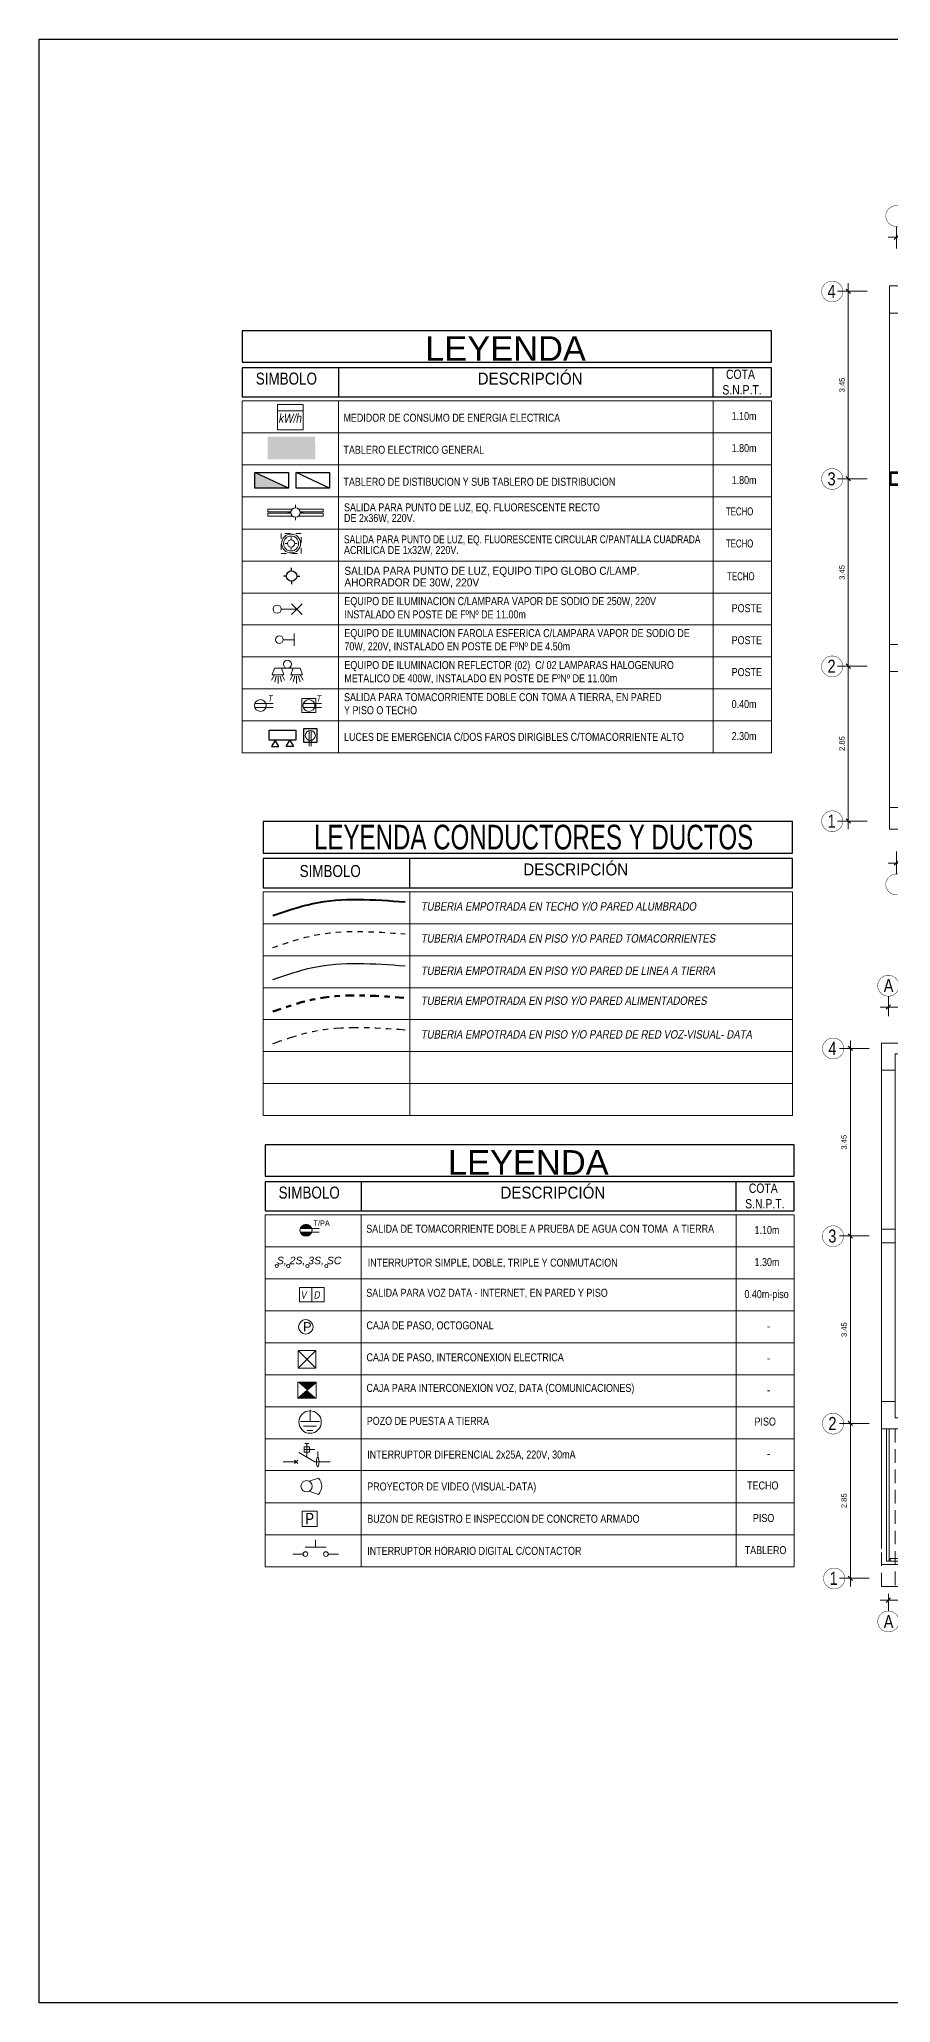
# Model space of a CAD drawing. Header units: millimetres. Extents: x 3354 to 3637, y 1117 to 1358.
# Drawn here: x 3363.18 to 3378.85, y 1246.34 to 1282.48 of the extents above; entities that cross this region are included whole.
import ezdxf

# ---------------------------------------------------------------- set-up
doc = ezdxf.new("R2010")
doc.units = ezdxf.units.MM
for name, pattern in [('ACAD_ISO15W100', [39, 12, -3, 12, -3, 0, -3, 0, -3, 0, -3]), ('DASHDOT2', [12.7, 6.35, -3.175, 0, -3.175]), ('DASHED', [0.75, 0.5, -0.25]), ('DASHED2', [0.375, 0.25, -0.125]), ('TRAZOS1', [0.15, 0.1, -0.05])]:
    doc.linetypes.add(name, pattern=pattern)
for name, color, linetype, lineweight in [('0-Accesorio', 4, 'Continuous', 20), ('ACCESORIO', 4, 'Continuous', 20), ('ACCESORIOS', 4, 'Continuous', 18), ('ALIMENTADORES', 43, 'DASHDOT2', 50), ('buzones', 4, 'Continuous', 18), ('CAB30mm', 60, 'Continuous', 30), ('CASCO', 252, 'Continuous', 9), ('columnas', 1, 'Continuous', 5), ('FIERR2', 41, 'Continuous', 20), ('INST. TOMAC.', 3, 'DASHED', 30), ('LAMPARAS', 2, 'Continuous', 13), ('LAMPARAS AHORRADORAS', 2, 'Continuous', 20), ('RED ALUMBRADO', 6, 'Continuous', 40), ('RED RED TV CABLE', 241, 'ACAD_ISO15W100', 40), ('RED TIERRA', 21, 'T_LINE', 30), ('SANIT', 160, 'Continuous', 60), ('TABLERO', 122, 'Continuous', 25), ('tableros y cables', 14, 'Continuous', 18)]:
    doc.layers.add(name, color=color, linetype=linetype, lineweight=lineweight)
doc.layers.add('LUMINARIAS', color=2, linetype='Continuous')
doc.layers.add('texto', color=7, linetype='Continuous', lineweight=9, true_color=0x000000)
doc.styles.add('2-SIETE', font='ARIALN.TTF', dxfattribs={"height": 0.07})
doc.styles.add('A-1', font='arial.ttf', dxfattribs={"height": 0.075})
doc.styles.add('BYE', font='ARIALN.TTF', dxfattribs={"oblique": 10, "height": 2})
doc.styles.add('NPT', font='arial.ttf', dxfattribs={"height": 0.1})
doc.styles.get("Standard").update_dxf_attribs({"font": 'arial.ttf'})
doc.styles.add('style1', font='arial.ttf')
doc.linetypes.add('T_LINE', pattern='A,12.7,-5.08,["T",Standard,S=2.54,R=0,X=-2.54,Y=-1.27],-6.35', length=24.13)
doc.dimstyles.new('Esc  1  50', dxfattribs={"dimtxt": 0.1, "dimasz": 0.08, "dimexe": 0.2, "dimexo": 0.15, "dimgap": 0.065, "dimtad": 1, "dimzin": 4, "dimdsep": 46, "dimtxsty": 'Standard', "dimblk": 'OBLIQUE', "dimcen": 0.12, "dimdle": 0.15, "dimadec": 0, "dimazin": 0, "dimtfac": 1, "dimtix": 1, "dimtmove": 0, "dimatfit": 3, "dimldrblk": 'OBLIQUE', "dimfxl": 1, "dimarcsym": 0})

# ---------------------------------------------------------------- blocks, each defined once
blk = doc.blocks.new('_Oblique')
at = {"color": 0, "linetype": 'ByBlock', "lineweight": -2}
blk.add_line((-0.5, -0.5), (0.5, 0.5), dxfattribs=at)
blk = doc.blocks.new('*D285')
at = {"layer": 'CASCO', "color": 0, "lineweight": -2, "transparency": 16777216}
for p, q in [((3356.186, 1272.81), (3360.536, 1272.81)), ((3356.336, 1272.603), (3356.336, 1273.01)), ((3360.386, 1272.603), (3360.386, 1273.01))]:
    blk.add_line(p, q, dxfattribs=at)
at = {"layer": 'Defpoints', "color": 0, "transparency": 16777216}
for p in [(3360.386, 1272.81), (3356.336, 1272.453), (3360.386, 1272.453)]:
    blk.add_point(p, dxfattribs=at)
at = {"layer": 'CASCO', "color": 0, "lineweight": -2, "transparency": 16777216, "xscale": 0.08, "yscale": 0.08, "zscale": 0.08, "rotation": 180}
blk.add_blockref('_Oblique', (3356.336, 1272.81), dxfattribs=at)
at = {"layer": 'CASCO', "color": 0, "lineweight": -2, "transparency": 16777216, "xscale": 0.08, "yscale": 0.08, "zscale": 0.08}
blk.add_blockref('_Oblique', (3360.386, 1272.81), dxfattribs=at)
at = {"layer": 'CASCO', "color": 0, "transparency": 16777216, "insert": (3358.361, 1272.926), "char_height": 0.1, "attachment_point": 5}
blk.add_mtext('4.05', dxfattribs=at)
blk = doc.blocks.new('*D291')
at = {"layer": 'CASCO', "color": 0, "lineweight": -2, "transparency": 16777216}
for p, q in [((3355.797, 1271.817), (3355.251, 1271.817)), ((3355.451, 1271.967), (3355.451, 1268.217)), ((3355.797, 1268.367), (3355.251, 1268.367))]:
    blk.add_line(p, q, dxfattribs=at)
at = {"layer": 'Defpoints', "color": 0, "transparency": 16777216}
for p in [(3355.947, 1271.817), (3355.451, 1268.367), (3355.947, 1268.367)]:
    blk.add_point(p, dxfattribs=at)
at = {"layer": 'CASCO', "color": 0, "lineweight": -2, "transparency": 16777216, "xscale": 0.08, "yscale": 0.08, "zscale": 0.08}
for p, rotation in [((3355.451, 1271.817), 90), ((3355.451, 1268.367), 270)]:
    blk.add_blockref('_Oblique', p, dxfattribs=dict(at, rotation=rotation))
at = {"layer": 'CASCO', "color": 0, "transparency": 16777216, "insert": (3355.335, 1270.092), "char_height": 0.1, "attachment_point": 5, "rotation": 90}
blk.add_mtext('3.45', dxfattribs=at)
blk = doc.blocks.new('*D292')
at = {"layer": 'CASCO', "color": 0, "lineweight": -2, "transparency": 16777216}
for p, q in [((3355.451, 1268.517), (3355.451, 1264.767)), ((3355.797, 1268.367), (3355.251, 1268.367)), ((3355.797, 1264.917), (3355.251, 1264.917))]:
    blk.add_line(p, q, dxfattribs=at)
at = {"layer": 'Defpoints', "color": 0, "transparency": 16777216}
for p in [(3355.947, 1268.367), (3355.451, 1264.917), (3355.947, 1264.917)]:
    blk.add_point(p, dxfattribs=at)
at = {"layer": 'CASCO', "color": 0, "lineweight": -2, "transparency": 16777216, "xscale": 0.08, "yscale": 0.08, "zscale": 0.08}
for p, rotation in [((3355.451, 1268.367), 90), ((3355.451, 1264.917), 270)]:
    blk.add_blockref('_Oblique', p, dxfattribs=dict(at, rotation=rotation))
at = {"layer": 'CASCO', "color": 0, "transparency": 16777216, "insert": (3355.335, 1266.642), "char_height": 0.1, "attachment_point": 5, "rotation": 90}
blk.add_mtext('3.45', dxfattribs=at)
blk = doc.blocks.new('*D293')
at = {"layer": 'CASCO', "color": 0, "lineweight": -2, "transparency": 16777216}
for p, q in [((3355.797, 1264.917), (3355.251, 1264.917)), ((3355.451, 1265.067), (3355.451, 1261.917)), ((3355.797, 1262.067), (3355.251, 1262.067))]:
    blk.add_line(p, q, dxfattribs=at)
at = {"layer": 'Defpoints', "color": 0, "transparency": 16777216}
for p in [(3355.947, 1264.917), (3355.451, 1262.067), (3355.947, 1262.067)]:
    blk.add_point(p, dxfattribs=at)
at = {"layer": 'CASCO', "color": 0, "lineweight": -2, "transparency": 16777216, "xscale": 0.08, "yscale": 0.08, "zscale": 0.08}
for p, rotation in [((3355.451, 1264.917), 90), ((3355.451, 1262.067), 270)]:
    blk.add_blockref('_Oblique', p, dxfattribs=dict(at, rotation=rotation))
at = {"layer": 'CASCO', "color": 0, "transparency": 16777216, "insert": (3355.335, 1263.492), "char_height": 0.1, "attachment_point": 5, "rotation": 90}
blk.add_mtext('2.85', dxfattribs=at)
blk = doc.blocks.new('*D297')
at = {"layer": 'CASCO', "color": 0, "lineweight": -2, "transparency": 16777216}
for p, q in [((3356.186, 1261.292), (3360.536, 1261.292)), ((3356.336, 1261.503), (3356.336, 1261.092)), ((3360.386, 1261.503), (3360.386, 1261.092))]:
    blk.add_line(p, q, dxfattribs=at)
at = {"layer": 'Defpoints', "color": 0, "transparency": 16777216}
for p in [(3356.336, 1261.653), (3360.386, 1261.653), (3360.386, 1261.292)]:
    blk.add_point(p, dxfattribs=at)
at = {"layer": 'CASCO', "color": 0, "lineweight": -2, "transparency": 16777216, "xscale": 0.08, "yscale": 0.08, "zscale": 0.08, "rotation": 180}
blk.add_blockref('_Oblique', (3356.336, 1261.292), dxfattribs=at)
at = {"layer": 'CASCO', "color": 0, "lineweight": -2, "transparency": 16777216, "xscale": 0.08, "yscale": 0.08, "zscale": 0.08}
blk.add_blockref('_Oblique', (3360.386, 1261.292), dxfattribs=at)
at = {"layer": 'CASCO', "color": 0, "transparency": 16777216, "insert": (3358.361, 1261.408), "char_height": 0.1, "attachment_point": 5}
blk.add_mtext('4.05', dxfattribs=at)
blk = doc.blocks.new('*D339')
at = {"layer": 'CASCO', "color": 0, "lineweight": -2, "transparency": 16777216}
for p, q in [((3356.336, 1257.698), (3356.336, 1258.066)), ((3360.386, 1257.698), (3360.386, 1258.066)), ((3356.186, 1257.866), (3360.536, 1257.866))]:
    blk.add_line(p, q, dxfattribs=at)
at = {"layer": 'Defpoints', "color": 0, "transparency": 16777216}
for p in [(3360.386, 1257.866), (3356.336, 1257.548), (3360.386, 1257.548)]:
    blk.add_point(p, dxfattribs=at)
at = {"layer": 'CASCO', "color": 0, "lineweight": -2, "transparency": 16777216, "xscale": 0.08, "yscale": 0.08, "zscale": 0.08, "rotation": 180}
blk.add_blockref('_Oblique', (3356.336, 1257.866), dxfattribs=at)
at = {"layer": 'CASCO', "color": 0, "lineweight": -2, "transparency": 16777216, "xscale": 0.08, "yscale": 0.08, "zscale": 0.08}
blk.add_blockref('_Oblique', (3360.386, 1257.866), dxfattribs=at)
at = {"layer": 'CASCO', "color": 0, "transparency": 16777216, "insert": (3358.361, 1257.982), "char_height": 0.1, "attachment_point": 5}
blk.add_mtext('4.05', dxfattribs=at)
blk = doc.blocks.new('*D345')
at = {"layer": 'CASCO', "color": 0, "lineweight": -2, "transparency": 16777216}
for p, q in [((3355.982, 1257.103), (3355.436, 1257.103)), ((3355.636, 1257.253), (3355.636, 1253.503)), ((3355.982, 1253.653), (3355.436, 1253.653))]:
    blk.add_line(p, q, dxfattribs=at)
at = {"layer": 'Defpoints', "color": 0, "transparency": 16777216}
for p in [(3356.132, 1257.103), (3355.636, 1253.653), (3356.132, 1253.653)]:
    blk.add_point(p, dxfattribs=at)
at = {"layer": 'CASCO', "color": 0, "lineweight": -2, "transparency": 16777216, "xscale": 0.08, "yscale": 0.08, "zscale": 0.08}
for p, rotation in [((3355.636, 1257.103), 90), ((3355.636, 1253.653), 270)]:
    blk.add_blockref('_Oblique', p, dxfattribs=dict(at, rotation=rotation))
at = {"layer": 'CASCO', "color": 0, "transparency": 16777216, "insert": (3355.52, 1255.378), "char_height": 0.1, "attachment_point": 5, "rotation": 90}
blk.add_mtext('3.45', dxfattribs=at)
blk = doc.blocks.new('*D346')
at = {"layer": 'CASCO', "color": 0, "lineweight": -2, "transparency": 16777216}
for p, q in [((3355.982, 1253.653), (3355.436, 1253.653)), ((3355.636, 1253.803), (3355.636, 1250.053)), ((3355.982, 1250.203), (3355.436, 1250.203))]:
    blk.add_line(p, q, dxfattribs=at)
at = {"layer": 'Defpoints', "color": 0, "transparency": 16777216}
for p in [(3356.132, 1253.653), (3355.636, 1250.203), (3356.132, 1250.203)]:
    blk.add_point(p, dxfattribs=at)
at = {"layer": 'CASCO', "color": 0, "lineweight": -2, "transparency": 16777216, "xscale": 0.08, "yscale": 0.08, "zscale": 0.08}
for p, rotation in [((3355.636, 1253.653), 90), ((3355.636, 1250.203), 270)]:
    blk.add_blockref('_Oblique', p, dxfattribs=dict(at, rotation=rotation))
at = {"layer": 'CASCO', "color": 0, "transparency": 16777216, "insert": (3355.52, 1251.928), "char_height": 0.1, "attachment_point": 5, "rotation": 90}
blk.add_mtext('3.45', dxfattribs=at)
blk = doc.blocks.new('*D347')
at = {"layer": 'CASCO', "color": 0, "lineweight": -2, "transparency": 16777216}
for p, q in [((3355.982, 1250.203), (3355.436, 1250.203)), ((3355.636, 1250.353), (3355.636, 1247.203)), ((3355.982, 1247.353), (3355.436, 1247.353))]:
    blk.add_line(p, q, dxfattribs=at)
at = {"layer": 'Defpoints', "color": 0, "transparency": 16777216}
for p in [(3356.132, 1250.203), (3355.636, 1247.353), (3356.132, 1247.353)]:
    blk.add_point(p, dxfattribs=at)
at = {"layer": 'CASCO', "color": 0, "lineweight": -2, "transparency": 16777216, "xscale": 0.08, "yscale": 0.08, "zscale": 0.08}
for p, rotation in [((3355.636, 1250.203), 90), ((3355.636, 1247.353), 270)]:
    blk.add_blockref('_Oblique', p, dxfattribs=dict(at, rotation=rotation))
at = {"layer": 'CASCO', "color": 0, "transparency": 16777216, "insert": (3355.52, 1248.778), "char_height": 0.1, "attachment_point": 5, "rotation": 90}
blk.add_mtext('2.85', dxfattribs=at)
blk = doc.blocks.new('*D351')
at = {"layer": 'CASCO', "color": 0, "lineweight": -2, "transparency": 16777216}
for p, q in [((3356.186, 1246.949), (3360.536, 1246.949)), ((3356.336, 1247.068), (3356.336, 1246.749)), ((3360.386, 1247.068), (3360.386, 1246.749))]:
    blk.add_line(p, q, dxfattribs=at)
at = {"layer": 'Defpoints', "color": 0, "transparency": 16777216}
for p in [(3356.336, 1247.218), (3360.386, 1247.218), (3360.386, 1246.949)]:
    blk.add_point(p, dxfattribs=at)
at = {"layer": 'CASCO', "color": 0, "lineweight": -2, "transparency": 16777216, "xscale": 0.08, "yscale": 0.08, "zscale": 0.08, "rotation": 180}
blk.add_blockref('_Oblique', (3356.336, 1246.949), dxfattribs=at)
at = {"layer": 'CASCO', "color": 0, "lineweight": -2, "transparency": 16777216, "xscale": 0.08, "yscale": 0.08, "zscale": 0.08}
blk.add_blockref('_Oblique', (3360.386, 1246.949), dxfattribs=at)
at = {"layer": 'CASCO', "color": 0, "transparency": 16777216, "insert": (3358.361, 1247.065), "char_height": 0.1, "attachment_point": 5}
blk.add_mtext('4.05', dxfattribs=at)
blk = doc.blocks.new('TOMA A PRUEBA DE AGUA')
at = {"layer": 'ACCESORIOS'}
h = blk.add_hatch(color=256, dxfattribs=at)
h.paths.add_polyline_path([(2284.459, 573.798), (2284.733, 573.798, 0.724865)])
h.paths.add_polyline_path([(2284.733, 573.708), (2284.459, 573.708, 0.724865)])
at = {"layer": 'ACCESORIOS', "linetype": 'Continuous', "lineweight": 20, "ltscale": 0.1}
for p, q in [((2284.459, 573.798), (2284.908, 573.798)), ((2284.459, 573.708), (2284.908, 573.708))]:
    blk.add_line(p, q, dxfattribs=at)
blk.add_circle((2284.596, 573.753), 0.144, dxfattribs=at)
at = {"layer": 'ACCESORIOS', "style": 'A-1', "width": 0.8}
blk.add_text('T/PA', height=0.1316, dxfattribs=at).set_placement((2284.774, 573.856))
blk = doc.blocks.new('CAJA DE PASO CUADRADO')
at = {"layer": 'ACCESORIOS', "linetype": 'Continuous', "lineweight": 20, "ltscale": 0.1}
for p, q in [((3457.161, 1211.357), (3457.482, 1211.036)), ((3457.482, 1211.357), (3457.161, 1211.036))]:
    blk.add_line(p, q, dxfattribs=at)
blk.add_lwpolyline([(3457.482, 1211.357), (3457.161, 1211.357), (3457.161, 1211.036), (3457.482, 1211.036)], close=True, dxfattribs=at)
blk = doc.blocks.new('TABLERO ELECTRICO')
at = {"layer": 'TABLERO'}
blk.add_hatch(color=256, dxfattribs=at).paths.add_polyline_path([(138.888, 62.418), (138.888, 61.688), (139.228, 62.418)])
blk.add_line((138.888, 61.688), (139.228, 62.418), dxfattribs=at)
blk.add_lwpolyline([(139.228, 62.418), (139.228, 61.688), (138.888, 61.688), (138.888, 62.418)], close=True, dxfattribs=at)
blk = doc.blocks.new('tomacorriente')
at = {"layer": 'ACCESORIOS'}
for p, q in [((192.164, 54.007), (192.389, 54.007)), ((192.164, 53.958), (192.389, 53.958))]:
    blk.add_line(p, q, dxfattribs=at)
blk.add_circle((192.232, 53.983), 0.0729, dxfattribs=at)
at = {"layer": 'ACCESORIOS', "style": 'BYE', "oblique": 10}
blk.add_text('T', height=0.0794, dxfattribs=at).set_placement((192.322, 54.03))
blk = doc.blocks.new('MEDIDOR ELECTRICO')
at = {"layer": 'ACCESORIO', "linetype": 'Continuous', "lineweight": 20, "ltscale": 0.1}
blk.add_line((3557.225, 1214.428), (3557.835, 1214.428), dxfattribs=at)
blk.add_lwpolyline([(3557.225, 1214.58), (3557.835, 1214.58), (3557.835, 1213.977), (3557.225, 1213.977)], close=True, dxfattribs=at)
at = {"layer": 'ACCESORIO', "linetype": 'Continuous', "lineweight": 20, "ltscale": 0.1, "style": 'BYE', "oblique": 10}
blk.add_text('kW/h', height=0.2098, dxfattribs=at).set_placement((3557.244, 1214.148))
blk = doc.blocks.new('fl')
at = {"layer": 'LAMPARAS AHORRADORAS'}
for p, q in [((3552.821, 1728.15), (3552.754, 1728.15)), ((3552.922, 1728.251), (3552.922, 1728.318)), ((3552.922, 1728.049), (3552.922, 1727.982)), ((3553.023, 1728.15), (3553.09, 1728.15))]:
    blk.add_line(p, q, dxfattribs=at)
for points in [[(3552.906, 1728.249), (3552.906, 1728.75), (3552.846, 1728.75), (3552.846, 1728.216)], [(3552.938, 1728.249), (3552.938, 1728.75), (3552.998, 1728.75), (3552.998, 1728.216)], [(3552.846, 1728.084), (3552.846, 1727.55), (3552.906, 1727.55), (3552.906, 1728.05)], [(3552.998, 1728.084), (3552.998, 1727.55), (3552.938, 1727.55), (3552.938, 1728.05)]]:
    blk.add_lwpolyline(points, dxfattribs=at)
blk.add_circle((3552.922, 1728.15), 0.101, dxfattribs=at)
blk = doc.blocks.new('FLUORESCENTE CIRCULAR')
at = {"layer": 'LAMPARAS'}
for p, q in [((-792.598, 1801.472), (-792.598, 1801.521)), ((-792.671, 1801.4), (-792.719, 1801.4)), ((-792.598, 1801.328), (-792.598, 1801.28)), ((-792.526, 1801.4), (-792.478, 1801.4))]:
    blk.add_line(p, q, dxfattribs=at)
at = {"layer": 'LAMPARAS', "linetype": 'TRAZOS1', "ltscale": 0.75}
blk.add_lwpolyline([(-792.798, 1801.6), (-792.798, 1801.2), (-792.398, 1801.2), (-792.398, 1801.6)], close=True, dxfattribs=at)
at = {"layer": 'LAMPARAS'}
for radius in [0.189, 0.149, 0.0723]:
    blk.add_circle((-792.598, 1801.4), radius, dxfattribs=at)
blk = doc.blocks.new('reflect')
at = {"layer": 'LAMPARAS'}
for p, q in [((-0.501, 0.869, 0.008), (-0.751, 0.931, 0.014)), ((-0.477, 0.955, 0.007), (-0.677, 1.059, 0.012)), ((-0.451, 1.032, 0.007), (-0.174, 0.936)), ((-0.449, 0.543, 0.007), (-0.451, 1.032, 0.007)), ((-0.174, 0.399), (-0.174, 0.936)), ((-0.173, 0.64), (-0.174, 0.936)), ((-0.507, 0.787, 0.008), (-0.813, 0.786, 0.016)), ((-0.507, 0.011, 0.008), (-0.813, 0.012, 0.016)), ((-0.501, 0.706, 0.008), (-0.75, 0.642, 0.014)), ((-0.501, 0.093, 0.008), (-0.75, 0.156, 0.014)), ((-0.476, 0.619, 0.007), (-0.676, 0.514, 0.012)), ((-0.476, 0.179, 0.007), (-0.676, 0.284, 0.012)), ((-0.449, 0.255, 0.007), (-0.451, -0.233, 0.007)), ((-0.449, 0.543, 0.007), (-0.173, 0.64)), ((-0.449, 0.255, 0.007), (-0.173, 0.158)), ((-0.174, 0.399), (-0.174, -0.138)), ((-0.173, 0.158), (-0.174, -0.138)), ((-0.501, -0.07, 0.008), (-0.751, -0.132, 0.014)), ((-0.477, -0.157, 0.007), (-0.677, -0.261, 0.012)), ((-0.451, -0.233, 0.007), (-0.174, -0.138))]:
    blk.add_line(p, q, dxfattribs=at)
blk.add_circle((-0.005, 0.399), 0.169, dxfattribs=at)
blk = doc.blocks.new('T')
at = {"color": 4, "linetype": 'Continuous', "lineweight": 20, "ltscale": 0.1}
for p, q in [((-49.222, 238.573), (-49.433, 238.573)), ((-49.222, 238.544), (-49.433, 238.544))]:
    blk.add_line(p, q, dxfattribs=at)
blk.add_circle((-49.289, 238.556), 0.0671, dxfattribs=at)
blk = doc.blocks.new('1PIDS')
at = {"layer": 'CASCO', "lineweight": 0}
blk.add_line((3356.211, 1262.117), (3356.211, 1264.817), dxfattribs=at)
at = {"layer": 'CASCO', "ltscale": 2, "const_width": 0.0076}
for points in [[(3356.533, 1273.207, 0.951688), (3356.139, 1273.207, 1)], [(3355.351, 1271.817, 0.951688), (3354.958, 1271.817, 1)], [(3355.351, 1268.367, 0.951688), (3354.958, 1268.367, 1)], [(3355.35, 1264.917, 0.951688), (3354.956, 1264.917, 1)], [(3355.351, 1262.067, 0.951688), (3354.958, 1262.067, 1)], [(3356.533, 1260.895, -0.951688), (3356.139, 1260.895, -1)]]:
    blk.add_lwpolyline(points, format="xyb", close=True, dxfattribs=at)
at = {"layer": 'CASCO'}
for points in [[(3357.011, 1271.917), (3356.211, 1271.917), (3356.211, 1271.417), (3356.461, 1271.417), (3356.461, 1271.717), (3357.011, 1271.717), (3357.011, 1271.917)], [(3357.011, 1264.817), (3356.211, 1264.817), (3356.211, 1265.317), (3356.461, 1265.317), (3356.461, 1265.017), (3357.011, 1265.017), (3357.011, 1264.817)]]:
    blk.add_lwpolyline(points, dxfattribs=at)
for points in [[(3356.211, 1271.417), (3356.461, 1271.417), (3356.461, 1268.492), (3356.211, 1268.492)], [(3356.461, 1268.492), (3356.461, 1268.242), (3356.211, 1268.242), (3356.211, 1268.492)], [(3356.461, 1268.242), (3356.211, 1268.242), (3356.211, 1265.317), (3356.461, 1265.317)]]:
    blk.add_lwpolyline(points, close=True, dxfattribs=at)
at = {"layer": 'CASCO', "const_width": 0.04}
blk.add_lwpolyline([(3356.441, 1268.472), (3356.441, 1268.262), (3356.231, 1268.262), (3356.231, 1268.472)], close=True, dxfattribs=at)
at = {"layer": 'CASCO', "linetype": 'DASHED2', "ltscale": 2}
blk.add_lwpolyline([(3356.211, 1264.817), (3356.461, 1264.817), (3356.461, 1262.314), (3356.211, 1262.314)], close=True, dxfattribs=at)
at = {"layer": 'CASCO', "lineweight": 5}
blk.add_lwpolyline([(3356.211, 1264.667), (3356.211, 1262.314), (3380.761, 1262.314), (3380.761, 1264.667)], dxfattribs=at)
at = {"layer": 'CASCO', "lineweight": 0, "ltscale": 0.5}
for points in [[(3380.761, 1262.314), (3380.761, 1262.314), (3356.211, 1262.314), (3356.211, 1262.314)], [(3356.211, 1262.314), (3356.211, 1261.917), (3380.761, 1261.917), (3380.761, 1262.314)]]:
    blk.add_lwpolyline(points, dxfattribs=at)
at = {"layer": 'CASCO', "style": 'style1', "width": 0.8}
for s, p in [('4', (3355.068, 1271.695)), ('3', (3355.068, 1268.245)), ('2', (3355.067, 1264.795)), ('1', (3355.068, 1261.945))]:
    blk.add_text(s, height=0.24, dxfattribs=at).set_placement(p)
at = {"layer": 'CASCO'}
for base, p1, p2, picture, middle in [((3360.386, 1272.81), (3356.336, 1272.453), (3360.386, 1272.453), '*D285', (3358.361, 1272.926)), ((3360.386, 1261.292), (3356.336, 1261.653), (3360.386, 1261.653), '*D297', (3358.361, 1261.408))]:
    dim = blk.add_linear_dim(base=base, p1=p1, p2=p2, dimstyle='Esc  1  50', dxfattribs=at)
    dim.commit()
    dim.dimension.update_dxf_attribs({"geometry": picture, "text_midpoint": middle})
for base, p1, p2, picture, middle in [((3355.451, 1268.367), (3355.947, 1271.817), (3355.947, 1268.367), '*D291', (3355.335, 1270.092)), ((3355.451, 1264.917), (3355.947, 1268.367), (3355.947, 1264.917), '*D292', (3355.335, 1266.642)), ((3355.451, 1262.067), (3355.947, 1264.917), (3355.947, 1262.067), '*D293', (3355.335, 1263.492))]:
    dim = blk.add_linear_dim(base=base, p1=p1, p2=p2, angle=90, dimstyle='Esc  1  50', dxfattribs=at)
    dim.commit()
    dim.dimension.update_dxf_attribs({"geometry": picture, "text_midpoint": middle})
blk = doc.blocks.new('2 PISO')
at = {"layer": 'CASCO', "lineweight": 0}
blk.add_line((3356.211, 1247.9), (3356.211, 1250.103), dxfattribs=at)
at = {"layer": 'CASCO', "ltscale": 2, "const_width": 0.0076}
for points in [[(3356.533, 1258.263, 0.951688), (3356.139, 1258.263, 1)], [(3355.516, 1257.108, 0.951688), (3355.122, 1257.108, 1)], [(3355.513, 1253.653, 0.951688), (3355.12, 1253.653, 1)], [(3355.515, 1250.203, 0.951688), (3355.121, 1250.203, 1)], [(3355.536, 1247.353, 0.951688), (3355.142, 1247.353, 1)], [(3356.533, 1246.552, -0.951688), (3356.139, 1246.552, -1)]]:
    blk.add_lwpolyline(points, format="xyb", close=True, dxfattribs=at)
at = {"layer": 'CASCO'}
for points in [[(3357.011, 1257.203), (3356.211, 1257.203), (3356.211, 1256.703), (3356.461, 1256.703), (3356.461, 1257.003), (3357.011, 1257.003), (3357.011, 1257.203)], [(3357.011, 1250.103), (3356.211, 1250.103), (3356.211, 1250.603), (3356.461, 1250.603), (3356.461, 1250.303), (3357.011, 1250.303), (3357.011, 1250.103)]]:
    blk.add_lwpolyline(points, dxfattribs=at)
for points in [[(3356.211, 1256.703), (3356.461, 1256.703), (3356.461, 1253.778), (3356.211, 1253.778)], [(3356.461, 1253.778), (3356.461, 1253.528), (3356.211, 1253.528), (3356.211, 1253.778)], [(3356.461, 1253.528), (3356.211, 1253.528), (3356.211, 1250.603), (3356.461, 1250.603)]]:
    blk.add_lwpolyline(points, close=True, dxfattribs=at)
at = {"layer": 'CASCO', "linetype": 'DASHED2', "lineweight": 5}
blk.add_lwpolyline([(3356.211, 1250.103), (3356.461, 1250.103), (3356.461, 1247.203), (3356.211, 1247.203)], close=True, dxfattribs=at)
at = {"layer": 'CASCO', "lineweight": 0}
for points in [[(3356.299, 1250.103), (3356.349, 1250.103), (3356.349, 1247.669), (3356.299, 1247.669)], [(3380.586, 1247.719), (3380.586, 1247.669), (3356.372, 1247.669), (3356.372, 1247.719)]]:
    blk.add_lwpolyline(points, close=True, dxfattribs=at)
blk.add_lwpolyline([(3380.761, 1247.603), (3380.761, 1247.603), (3356.211, 1247.603), (3356.211, 1247.603)], dxfattribs=at)
at = {"layer": 'CASCO', "lineweight": 0, "ltscale": 0.5}
blk.add_lwpolyline([(3356.211, 1247.203), (3356.211, 1247.203), (3380.761, 1247.203), (3380.761, 1247.203)], dxfattribs=at)
at = {"layer": 'CASCO', "style": 'style1', "width": 0.8}
for s, p in [('A', (3356.25, 1258.14)), ('4', (3355.233, 1256.986)), ('3', (3355.23, 1253.531)), ('2', (3355.232, 1250.081)), ('1', (3355.253, 1247.231)), ('A', (3356.25, 1246.434))]:
    blk.add_text(s, height=0.24, dxfattribs=at).set_placement(p)
at = {"layer": 'CASCO'}
for base, p1, p2, picture, middle in [((3360.386, 1257.866), (3356.336, 1257.548), (3360.386, 1257.548), '*D339', (3358.361, 1257.982)), ((3360.386, 1246.949), (3356.336, 1247.218), (3360.386, 1247.218), '*D351', (3358.361, 1247.065))]:
    dim = blk.add_linear_dim(base=base, p1=p1, p2=p2, dimstyle='Esc  1  50', dxfattribs=at)
    dim.commit()
    dim.dimension.update_dxf_attribs({"geometry": picture, "text_midpoint": middle})
for base, p1, p2, picture, middle in [((3355.636, 1253.653), (3356.132, 1257.103), (3356.132, 1253.653), '*D345', (3355.52, 1255.378)), ((3355.636, 1250.203), (3356.132, 1253.653), (3356.132, 1250.203), '*D346', (3355.52, 1251.928)), ((3355.636, 1247.353), (3356.132, 1250.203), (3356.132, 1247.353), '*D347', (3355.52, 1248.778))]:
    dim = blk.add_linear_dim(base=base, p1=p1, p2=p2, angle=90, dimstyle='Esc  1  50', dxfattribs=at)
    dim.commit()
    dim.dimension.update_dxf_attribs({"geometry": picture, "text_midpoint": middle})

msp = doc.modelspace()

# ---------------------------------------------------------------- hatches: boundary and pattern name
at = {"layer": 'ACCESORIOS'}
h = msp.add_hatch(color=256, dxfattribs=at)
h.dxf.hatch_style = 1
h.paths.add_polyline_path([(3367.94, 1257.759), (3368.109, 1257.612), (3368.278, 1257.757), (3368.278, 1257.759)])
h.paths.add_polyline_path([(3367.94, 1257.467), (3368.275, 1257.467), (3368.109, 1257.612)])
at = {"layer": 'TABLERO', "linetype": 'Continuous'}
h = msp.add_hatch(color=256, dxfattribs=at)
h.dxf.hatch_style = 1
h.paths.add_polyline_path([(3368.258, 1274.745), (3368.257, 1275.161), (3367.821, 1275.16), (3367.384, 1275.16), (3367.385, 1274.745)])

# ---------------------------------------------------------------- linework, layer by layer
at = {"color": 4, "linetype": 'Continuous', "lineweight": 20, "ltscale": 0.1}
for p, q in [((3367.989, 1257.035), (3368.338, 1257.035)), ((3367.989, 1257.035), (3368.338, 1257.035)), ((3368.044, 1256.952), (3368.284, 1256.952)), ((3368.164, 1257.252), (3368.164, 1257.035)), ((3368.112, 1256.869), (3368.216, 1256.869))]:
    msp.add_line(p, q, dxfattribs=at)
at = {"ltscale": 2}
msp.add_lwpolyline([(3363.18, 1282.477), (3409.498, 1282.477), (3409.498, 1246.339), (3363.18, 1246.339)], close=True, dxfattribs=at)
at = {"color": 2, "lineweight": 25}
for points in [[(3367.901, 1269.575), (3367.409, 1269.575), (3367.409, 1269.763), (3367.901, 1269.763)], [(3367.521, 1269.575), (3367.454, 1269.458), (3367.589, 1269.458)], [(3367.789, 1269.575), (3367.856, 1269.458), (3367.721, 1269.458)]]:
    msp.add_lwpolyline(points, close=True, dxfattribs=at)
msp.add_lwpolyline([(3368.292, 1269.788), (3368.043, 1269.788), (3368.043, 1269.539), (3368.292, 1269.539)], close=True)
at = {"color": 4, "linetype": 'Continuous', "lineweight": 20, "ltscale": 0.1}
msp.add_circle((3368.163, 1257.027), 0.207, dxfattribs=at)
at = {"layer": '0-Accesorio', "linetype": 'Continuous'}
for p, q in [((3368.266, 1254.725), (3368.266, 1254.857)), ((3368.073, 1254.725), (3368.459, 1254.725))]:
    msp.add_line(p, q, dxfattribs=at)
for centre in [(3368.078, 1254.597), (3368.454, 1254.597)]:
    msp.add_circle(centre, 0.0436, dxfattribs=at)
at = {"layer": 'ACCESORIOS', "color": 4, "linetype": 'Continuous', "lineweight": 20, "ltscale": 0.1}
msp.add_line((3368.196, 1259.238), (3368.196, 1259.505), dxfattribs=at)
msp.add_line((3368.196, 1259.238), (3368.196, 1259.505), dxfattribs=at)
at = {"layer": 'ACCESORIOS', "linetype": 'Continuous', "lineweight": 20, "ltscale": 0.1}
msp.add_line((3368.278, 1257.757), (3367.94, 1257.467), dxfattribs=at)
at = {"layer": 'ACCESORIOS'}
for p, q in [((3368.069, 1256.63), (3368.138, 1256.63)), ((3368.104, 1256.379), (3368.104, 1256.63)), ((3368.104, 1256.571), (3368.104, 1256.471)), ((3367.91, 1256.293), (3367.668, 1256.293)), ((3367.88, 1256.263), (3367.94, 1256.323)), ((3367.94, 1256.263), (3367.88, 1256.323)), ((3368.252, 1256.293), (3367.956, 1256.464)), ((3368.054, 1256.521), (3368.154, 1256.521)), ((3368.252, 1256.293), (3368.535, 1256.293))]:
    msp.add_line(p, q, dxfattribs=at)
at = {"layer": 'ACCESORIOS', "linetype": 'DASHED2', "ltscale": 0.005}
for p in [(3368.154, 1256.521), (3368.304, 1256.383)]:
    msp.add_line(p, (3368.304, 1256.521), dxfattribs=at)
at = {"layer": 'ACCESORIOS', "color": 1, "linetype": 'Continuous', "lineweight": 20, "ltscale": 0.1}
for p, q in [((3368.145, 1255.937), (3368.318, 1255.996)), ((3368.145, 1255.752), (3368.318, 1255.694))]:
    msp.add_line(p, q, dxfattribs=at)
at = {"layer": 'ACCESORIOS'}
for points in [[(3368.272, 1270.343), (3368.014, 1270.343), (3368.014, 1270.086), (3368.272, 1270.086)], [(3368.154, 1256.571), (3368.054, 1256.571), (3368.054, 1256.471), (3368.154, 1256.471)]]:
    msp.add_lwpolyline(points, close=True, dxfattribs=at)
at = {"layer": 'ACCESORIOS', "color": 4, "linetype": 'Continuous', "lineweight": 20, "ltscale": 0.1}
msp.add_lwpolyline([(3367.967, 1259.505), (3368.426, 1259.505), (3368.426, 1259.238), (3367.967, 1259.238)], close=True, dxfattribs=at)
at = {"layer": 'ACCESORIOS', "linetype": 'Continuous', "lineweight": 20, "ltscale": 0.1}
msp.add_lwpolyline([(3368.278, 1257.467), (3367.94, 1257.467), (3367.94, 1257.759), (3368.278, 1257.759)], close=True, dxfattribs=at)
at = {"layer": 'ACCESORIOS'}
for centre, radius in [((3367.552, 1259.899), 0.0292), ((3367.762, 1259.899), 0.0292), ((3368.115, 1259.899), 0.0292), ((3368.462, 1259.899), 0.0292), ((3368.085, 1258.778), 0.133)]:
    msp.add_circle(centre, radius, dxfattribs=at)
at = {"layer": 'ACCESORIOS', "color": 1, "linetype": 'Continuous', "lineweight": 20, "ltscale": 0.1}
msp.add_circle((3368.099, 1255.845), 0.103, dxfattribs=at)
msp.add_arc((3368.153, 1255.845), 0.224, 317.5277, 42.4723, dxfattribs=at)
at = {"layer": 'ACCESORIOS'}
msp.add_ellipse((3368.304, 1256.293), major_axis=(0, -0.0894), ratio=0.271389, dxfattribs=at)
at = {"layer": 'ALIMENTADORES', "ltscale": 0.025}
msp.add_spline([(3367.476, 1264.581), (3368.215, 1264.804), (3369.912, 1264.835)], degree=3, dxfattribs=at)
at = {"layer": 'buzones', "linetype": 'Continuous', "ltscale": 0.25}
msp.add_lwpolyline([(3368.295, 1255.105), (3368.295, 1255.384), (3368.016, 1255.384), (3368.016, 1255.105)], close=True, dxfattribs=at)
at = {"layer": 'CAB30mm'}
for p, q in [((3368.684, 1276.431), (3368.684, 1275.896)), ((3375.584, 1275.896), (3375.584, 1276.431)), ((3369.996, 1267.397), (3369.996, 1266.862)), ((3369.104, 1261.449), (3369.104, 1260.915)), ((3376.004, 1260.915), (3376.004, 1261.449))]:
    msp.add_line(p, q, dxfattribs=at)
for points in [[(3366.917, 1276.533), (3376.654, 1276.533), (3376.654, 1277.112), (3366.917, 1277.112)], [(3366.917, 1275.896), (3376.654, 1275.896), (3376.654, 1276.431), (3366.917, 1276.431)], [(3367.303, 1267.499), (3377.04, 1267.499), (3377.04, 1268.078), (3367.303, 1268.078)], [(3367.303, 1266.862), (3377.04, 1266.862), (3377.04, 1267.397), (3367.303, 1267.397)], [(3367.337, 1261.552), (3377.073, 1261.552), (3377.073, 1262.13), (3367.337, 1262.13)], [(3367.337, 1260.915), (3377.073, 1260.915), (3377.073, 1261.449), (3367.337, 1261.449)]]:
    msp.add_lwpolyline(points, close=True, dxfattribs=at)
at = {"layer": 'FIERR2'}
for p, q in [((3366.916, 1275.82), (3366.916, 1269.341)), ((3366.916, 1275.82), (3376.654, 1275.82)), ((3368.684, 1275.82), (3368.684, 1269.341)), ((3375.584, 1275.82), (3375.584, 1269.341)), ((3376.654, 1275.82), (3376.654, 1269.341)), ((3366.916, 1275.231), (3376.654, 1275.231)), ((3366.916, 1274.642), (3376.654, 1274.642)), ((3366.916, 1274.053), (3376.654, 1274.053)), ((3366.916, 1273.463), (3376.654, 1273.463)), ((3366.916, 1272.873), (3376.654, 1272.873)), ((3366.916, 1272.285), (3376.654, 1272.285)), ((3366.916, 1272.285), (3376.654, 1272.285)), ((3366.916, 1271.697), (3376.654, 1271.697)), ((3366.916, 1271.108), (3376.654, 1271.108)), ((3366.916, 1270.52), (3376.654, 1270.52)), ((3366.916, 1269.932), (3376.654, 1269.932)), ((3366.916, 1269.341), (3376.654, 1269.341)), ((3367.303, 1266.787), (3367.303, 1262.668)), ((3367.303, 1266.787), (3377.041, 1266.787)), ((3369.998, 1266.787), (3369.998, 1262.668)), ((3377.041, 1266.787), (3377.041, 1262.668)), ((3367.303, 1266.197), (3377.041, 1266.197)), ((3367.303, 1265.609), (3377.041, 1265.609)), ((3367.303, 1265.021), (3377.041, 1265.021)), ((3367.303, 1264.433), (3377.041, 1264.433)), ((3367.303, 1263.844), (3377.041, 1263.844)), ((3367.303, 1263.256), (3377.041, 1263.256)), ((3367.303, 1262.668), (3377.041, 1262.668)), ((3367.337, 1260.839), (3367.337, 1254.36)), ((3367.337, 1260.839), (3377.075, 1260.839)), ((3369.106, 1260.839), (3369.106, 1254.36)), ((3376.005, 1260.839), (3376.005, 1254.36)), ((3377.075, 1260.839), (3377.075, 1254.36)), ((3367.337, 1260.25), (3377.075, 1260.25)), ((3367.337, 1259.662), (3377.075, 1259.662)), ((3367.337, 1259.073), (3377.075, 1259.073)), ((3367.337, 1258.485), (3377.075, 1258.485)), ((3367.337, 1257.897), (3377.075, 1257.897)), ((3367.337, 1257.309), (3377.075, 1257.309)), ((3367.337, 1256.72), (3377.075, 1256.72)), ((3367.337, 1256.132), (3377.075, 1256.132)), ((3367.337, 1255.541), (3377.075, 1255.541)), ((3367.337, 1254.951), (3377.075, 1254.951)), ((3367.337, 1254.36), (3377.075, 1254.36))]:
    msp.add_line(p, q, dxfattribs=at)
at = {"layer": 'INST. TOMAC.', "ltscale": 0.01}
msp.add_spline([(3367.476, 1265.758), (3368.215, 1265.981), (3369.912, 1266.012)], degree=3, dxfattribs=at)
at = {"layer": 'LAMPARAS'}
for p, q in [((3368.017, 1272.084), (3367.824, 1271.892)), ((3367.824, 1272.084), (3368.017, 1271.892)), ((3367.634, 1271.988), (3367.92, 1271.988)), ((3367.67, 1271.426), (3367.871, 1271.426)), ((3367.871, 1271.313), (3367.871, 1271.539))]:
    msp.add_line(p, q, dxfattribs=at)
for centre, radius in [((3367.559, 1271.988), 0.0752), ((3367.599, 1271.426), 0.0707)]:
    msp.add_circle(centre, radius, dxfattribs=at)
at = {"layer": 'LUMINARIAS'}
for p, q in [((3367.729, 1272.598), (3367.673, 1272.598)), ((3367.824, 1272.693), (3367.824, 1272.749)), ((3367.824, 1272.503), (3367.824, 1272.447)), ((3367.918, 1272.598), (3367.974, 1272.598))]:
    msp.add_line(p, q, dxfattribs=at)
msp.add_circle((3367.824, 1272.598), 0.0947, dxfattribs=at)
at = {"layer": 'RED ALUMBRADO'}
msp.add_spline([(3367.476, 1266.347), (3368.215, 1266.57), (3369.912, 1266.601)], degree=3, dxfattribs=at)
at = {"layer": 'RED RED TV CABLE', "lineweight": 30, "ltscale": 0.015}
msp.add_spline([(3367.476, 1263.993), (3368.215, 1264.216), (3369.912, 1264.247)], degree=3, dxfattribs=at)
at = {"layer": 'RED TIERRA', "ltscale": 0.02}
msp.add_spline([(3367.476, 1265.17), (3368.215, 1265.393), (3369.912, 1265.423)], degree=3, dxfattribs=at)
at = {"layer": 'TABLERO'}
msp.add_line((3368.523, 1274.217), (3367.906, 1274.505), dxfattribs=at)
msp.add_lwpolyline([(3367.906, 1274.505), (3368.523, 1274.505), (3368.523, 1274.217), (3367.906, 1274.217)], close=True, dxfattribs=at)
at = {"layer": 'tableros y cables'}
for p, q in [((3367.846, 1254.597), (3368.034, 1254.597)), ((3368.686, 1254.597), (3368.497, 1254.597))]:
    msp.add_line(p, q, dxfattribs=at)

# ---------------------------------------------------------------- block references
at = {"color": 4, "lineweight": 25, "xscale": 1.386000000000458, "yscale": 1.386000000000458, "zscale": 1.386000000000458, "rotation": 90}
msp.add_blockref('T', (3698.807, 1337.979), dxfattribs=at)
at = {"layer": 'ACCESORIOS'}
for name, p, xscale, yscale, zscale in [('MEDIDOR ELECTRICO', (628.502, 340.528), 0.7700000000000001, 0.7700000000000001, 0.7700000000000001), ('tomacorriente', (3080.685, 1189.741), 1.49072, 1.49072, 1.49072), ('tomacorriente', (3081.578, 1189.741), 1.49072, 1.49072, 1.49072), ('TOMA A PRUEBA DE AGUA', (1608.95, 818.766), 0.7700000000000001, 0.7700000000000001, 0.7700000000000001), ('CAJA DE PASO CUADRADO', (-92.671, 45.773), 1.001, 1.001, 1.001)]:
    msp.add_blockref(name, p, dxfattribs=dict(at, xscale=xscale, yscale=yscale, zscale=zscale))
at = {"layer": 'CASCO'}
for name, p in [('1PIDS', (22.618, 6.022)), ('2 PISO', (22.47, 6.799))]:
    msp.add_blockref(name, p, dxfattribs=at)
at = {"layer": 'LAMPARAS'}
for name, p, xscale, yscale, zscale, rotation in [('fl', (4831.639, -1735.558), 0.847, 0.847, 0.847, 90), ('reflect', (3367.921, 1270.977), 0.4385390625000001, 0.4385390625000001, 0.4385390625000001, 89.99999999999999)]:
    msp.add_blockref(name, p, dxfattribs=dict(at, xscale=xscale, yscale=yscale, zscale=zscale, rotation=rotation))
at = {"layer": 'LAMPARAS', "xscale": 0.9239999999999998, "yscale": 0.9239999999999998, "zscale": 0.9239999999999998}
msp.add_blockref('FLUORESCENTE CIRCULAR', (4100.175, -391.297), dxfattribs=at)
at = {"layer": 'TABLERO', "xscale": 0.8456448000000001, "yscale": 0.8456448000000001, "zscale": 0.8456448000000001, "rotation": 90}
msp.add_blockref('TABLERO ELECTRICO', (3419.93, 1156.767), dxfattribs=at)

# ---------------------------------------------------------------- texts
at = {"layer": 'ACCESORIOS', "color": 4, "linetype": 'Continuous', "lineweight": 20, "ltscale": 0.1, "style": 'BYE', "oblique": 10}
for s, p in [('V', (3367.991, 1259.298, 6483.859)), ('D', (3368.229, 1259.297, 8104.824))]:
    msp.add_text(s, height=0.135, rotation=360, dxfattribs=at).set_placement(p)
at = {"layer": 'ACCESORIOS', "attachment_point": 1}
for s, insert, char_height, width in [('{\\fArial|b0|i1|c0|p34;S, 2S, 3S, SC}', (3367.552, 1260.069), 0.13787, 3.60811), ('{\\fArial|b0|i0|c0|p34;P}', (3368.034, 1258.865), 0.16877, 0.1307)]:
    msp.add_mtext(s, dxfattribs=dict(at, insert=insert, char_height=char_height, width=width))
at = {"layer": 'buzones', "ltscale": 0.5, "style": '2-SIETE'}
msp.add_text('P', height=0.21, rotation=359.9724, dxfattribs=at).set_placement((3368.075, 1255.144))
at = {"layer": 'columnas', "lineweight": 60, "style": 'NPT'}
for p in [(3370.281, 1276.559), (3370.7, 1261.578)]:
    msp.add_text('LEYENDA', height=0.4537, dxfattribs=at).set_placement(p)
at = {"layer": 'columnas', "lineweight": 60, "style": 'NPT', "width": 0.7}
msp.add_text('LEYENDA CONDUCTORES Y DUCTOS', height=0.45366, dxfattribs=at).set_placement((3368.235, 1267.566))
at = {"layer": 'SANIT', "attachment_point": 1}
for s, insert, char_height, width in [('{\\W0.8;SIMBOLO}', (3367.165, 1276.342), 0.22094, 1.40233), ('{\\W0.9;DESCRIPCIÓN}', (3371.248, 1276.342), 0.22094, 2.78074), (' {\\W0.8;COTA\\PS.N.P.T.}', (3375.751, 1276.397), 0.17145, 2.15786), ('{\\W0.8;SIMBOLO}', (3367.972, 1267.279), 0.22094, 1.40233), ('{\\W0.9;DESCRIPCIÓN}', (3372.088, 1267.308), 0.22094, 2.78074), ('{\\W0.8;SIMBOLO}', (3367.585, 1261.36), 0.22094, 1.40233), ('{\\W0.9;DESCRIPCIÓN}', (3371.667, 1261.36), 0.22094, 2.78074), (' {\\W0.8;COTA\\PS.N.P.T.}', (3376.171, 1261.416), 0.17145, 2.15786)]:
    msp.add_mtext(s, dxfattribs=dict(at, insert=insert, char_height=char_height, width=width))
at = {"layer": 'texto', "lineweight": 60}
for s, width, p in [('MEDIDOR DE CONSUMO DE ENERGIA ELECTRICA', 0.8, (3368.778, 1275.438)), ('TABLERO ELECTRICO GENERAL', 0.8, (3368.778, 1274.848)), ('TABLERO DE DISTIBUCION Y SUB TABLERO DE DISTRIBUCION', 0.8, (3368.778, 1274.259)), ('SALIDA PARA PUNTO DE LUZ, EQ. FLUORESCENTE RECTO', 0.8, (3368.788, 1273.789)), ('DE 2x36W, 220V.', 0.8, (3368.788, 1273.592)), ('SALIDA PARA PUNTO DE LUZ, EQ. FLUORESCENTE CIRCULAR C/PANTALLA CUADRADA ', 0.75, (3368.788, 1273.2)), ('ACRILICA DE 1x32W, 220V.', 0.8, (3368.788, 1273.003)), ('AHORRADOR DE 30W, 220V', 0.9, (3368.795, 1272.407)), ('SALIDA PARA PUNTO DE LUZ, EQUIPO TIPO GLOBO C/LAMP. ', 0.9, (3368.795, 1272.62)), ('EQUIPO DE ILUMINACION C/LAMPARA VAPOR DE SODIO DE 250W, 220V', 0.8, (3368.795, 1272.062)), ('INSTALADO EN POSTE DE FºNº DE 11.00m', 0.8, (3368.795, 1271.818)), ('70W, 220V, INSTALADO EN POSTE DE FºNº DE 4.50m', 0.8, (3368.795, 1271.23)), ('EQUIPO DE ILUMINACION FAROLA ESFERICA C/LAMPARA VAPOR DE SODIO DE ', 0.8, (3368.795, 1271.474)), ('EQUIPO DE ILUMINACION REFLECTOR (02)  C/ 02 LAMPARAS HALOGENURO', 0.8, (3368.795, 1270.886)), ('METALICO DE 400W, INSTALADO EN POSTE DE FºNº DE 11.00m', 0.8, (3368.795, 1270.642)), ('SALIDA PARA TOMACORRIENTE DOBLE CON TOMA A TIERRA, EN PARED ', 0.8, (3368.789, 1270.295)), ('Y PISO O TECHO', 0.8, (3368.789, 1270.055)), ('LUCES DE EMERGENCIA C/DOS FAROS DIRIGIBLES C/TOMACORRIENTE ALTO', 0.8, (3368.789, 1269.564)), ('SALIDA DE TOMACORRIENTE DOBLE A PRUEBA DE AGUA CON TOMA  A TIERRA', 0.8, (3369.197, 1260.511)), ('INTERRUPTOR SIMPLE, DOBLE, TRIPLE Y CONMUTACION', 0.8, (3369.224, 1259.887)), ('SALIDA PARA VOZ DATA - INTERNET, EN PARED Y PISO', 0.8, (3369.197, 1259.332)), ('CAJA DE PASO, OCTOGONAL', 0.8, (3369.202, 1258.732)), ('CAJA DE PASO, INTERCONEXION ELECTRICA', 0.8, (3369.202, 1258.144)), ('CAJA PARA INTERCONEXION VOZ, DATA (COMUNICACIONES)', 0.8, (3369.202, 1257.581)), ('POZO DE PUESTA A TIERRA', 0.8, (3369.207, 1256.975)), ('INTERRUPTOR DIFERENCIAL 2x25A, 220V, 30mA', 0.8, (3369.216, 1256.355)), ('PROYECTOR DE VIDEO (VISUAL-DATA)', 0.8, (3369.216, 1255.767)), ('BUZON DE REGISTRO E INSPECCION DE CONCRETO ARMADO', 0.8, (3369.216, 1255.173)), ('INTERRUPTOR HORARIO DIGITAL C/CONTACTOR', 0.8, (3369.216, 1254.582))]:
    msp.add_text(s, height=0.14729, dxfattribs=dict(at, width=width)).set_placement(p)
at = {"layer": 'texto', "style": 'BYE', "oblique": 10}
for s, p in [('TUBERIA EMPOTRADA EN TECHO Y/O PARED ALUMBRADO', (3370.202, 1266.44)), ('TUBERIA EMPOTRADA EN PISO Y/O PARED TOMACORRIENTES', (3370.202, 1265.851)), ('TUBERIA EMPOTRADA EN PISO Y/O PARED DE LINEA A TIERRA', (3370.202, 1265.257)), ('TUBERIA EMPOTRADA EN PISO Y/O PARED ALIMENTADORES', (3370.202, 1264.705)), ('TUBERIA EMPOTRADA EN PISO Y/O PARED DE RED VOZ-VISUAL- DATA', (3370.202, 1264.084))]:
    msp.add_text(s, height=0.15392, dxfattribs=at).set_placement(p)
at = {"layer": 'texto', "lineweight": 60, "char_height": 0.14729, "width": 0.78169, "attachment_point": 1}
for s, insert in [('{\\W0.8;1.10m}', (3375.922, 1275.616)), ('{\\W0.8;1.80m}', (3375.922, 1275.026)), ('{\\W0.8;1.80m}', (3375.922, 1274.437)), ('{\\fArial|b0|i0|c0|p34;\\W0.7;TECHO}', (3375.816, 1273.861)), ('{\\fArial|b0|i0|c0|p34;\\W0.7;TECHO}', (3375.816, 1273.271)), ('{\\W0.7;TECHO}', (3375.84, 1272.668)), ('{\\W0.8;POSTE}', (3375.922, 1272.08)), ('{\\W0.8;POSTE}', (3375.922, 1271.491)), ('{\\W0.8;POSTE}', (3375.922, 1270.903))]:
    msp.add_mtext(s, dxfattribs=dict(at, insert=insert))
at = {"layer": 'texto', "lineweight": 30, "width": 0.78169, "attachment_point": 1}
for s, insert, char_height in [('{\\W0.8;0.40m}', (3375.922, 1270.315), 0.14729), ('{\\W0.8;2.30m}', (3375.922, 1269.726), 0.14729), ('{\\W0.8;1.10m}', (3376.343, 1260.634), 0.14729), ('{\\W0.8;1.30m}', (3376.343, 1260.044), 0.14729), ('{\\W0.8;0.40m-piso}', (3376.157, 1259.455), 0.14729), ('-', (3376.568, 1258.866), 0.147), ('-', (3376.568, 1258.278), 0.147), ('-', (3376.568, 1257.69), 0.147), ('{\\W0.8;PISO}', (3376.343, 1257.109), 0.14729), ('-', (3376.568, 1256.521), 0.147), ('{\\W0.8;TECHO}', (3376.207, 1255.933), 0.14729), ('{\\W0.8;PISO}', (3376.313, 1255.334), 0.14729), ('{\\W0.8;TABLERO}', (3376.162, 1254.743), 0.14729)]:
    msp.add_mtext(s, dxfattribs=dict(at, insert=insert, char_height=char_height))

doc.saveas('drawing.dxf')
